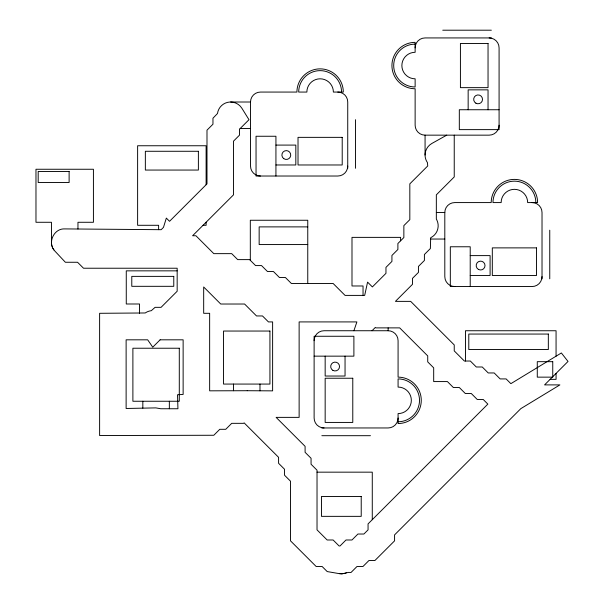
<?xml version="1.0" encoding="UTF-8"?>
<svg xmlns="http://www.w3.org/2000/svg" width="604" height="604" viewBox="0 0 604 604"><rect width="100%" height="100%" fill="white"/><g stroke="black" fill="none" stroke-linecap="round" stroke-linejoin="round"><path stroke-width="0.91" d="M353.906 330.735L356.889 321.917L299.131 321.917L299.131 417.372L276.119 417.372L305.096 446.348L305.096 452.313L311.06 458.277L311.06 464.242L317.024 470.206L317.024 529.867L327.157 539.991L333.121 539.991L339.086 545.963L340.037 545.963L346.001 539.991L351.966 539.991L357.93 534.027L363.902 534.027L368.062 529.867L368.062 523.894L487.851 404.114L483.215 399.471L477.243 399.471L471.279 393.506L465.314 393.506L459.35 387.541L453.385 387.541L447.421 381.577L433.687 381.577L433.687 367.844L427.723 361.879L427.723 355.915L399.697 327.881L375.831 327.881L375.356 327.406L372.026 330.735M446.741 135.153L431.86 143.465A13.258 13.258 0 0 0 425.11 153.982L425.073 155.281A13.258 13.258 0 0 0 427.443 162.604L427.723 165.964L409.822 183.858L409.822 219.652L403.857 225.617L403.857 237.546L397.893 243.51L397.893 249.482L391.928 255.447L391.928 261.411L385.964 267.376L385.964 273.34L372.374 286.93L367.572 282.128L364.68 295.401L345.058 295.401L333.121 283.472L291.362 283.472L285.398 277.508L279.433 277.508L273.469 271.543L267.504 271.543L261.532 265.579L255.567 265.579L249.603 259.614L237.674 259.614L231.709 253.642L213.808 253.642L195.915 235.749L192.601 235.749L233.506 194.843L233.506 141.147L239.471 135.183L239.471 129.218L248.984 119.705L241.902 108.282A13.258 13.258 0 0 0 231.09 102.016L229.792 102.031A13.258 13.258 0 0 0 217.493 113.507L212.963 118.233L212.963 124.205L206.991 130.17L206.991 183.858L169.543 221.306L166.334 218.097L163.473 227.376L161.162 229.694L64.809 228.908C53.597 228.229 46.969 243.472 55.032 251.234L65.368 262.264L77.554 262.264L83.518 268.229L177.168 268.229L177.168 291.241L161.072 307.338L155.1 307.338L151.279 310.705A13.258 13.258 0 0 0 145.247 312.97L99.615 313.302L99.615 435.537L213.808 435.265L219.773 429.301L225.745 429.301L231.709 423.336L243.638 423.336L244.114 422.86L278.58 457.326L278.58 463.291L284.544 469.255L284.544 475.227L290.509 481.192L290.509 540.844L316.171 566.507L322.143 566.507L327.202 571.573L339.101 573.611C343.238 574.736 346.93 571.686 351.022 572.471L356.987 566.507L362.951 566.507L368.916 560.542L374.88 560.542L394.578 540.844L394.578 534.88L520.814 408.644L559.9 384.891L544.574 384.891L568.024 361.441L561.365 352.97L510.871 383.661L506.129 378.919L500.157 378.919L494.193 372.955L488.228 372.955L482.264 366.99L476.299 366.99L470.335 361.026L464.363 361.026L454.238 350.894L454.238 344.929L410.675 301.373L395.431 301.373L412.479 284.325L412.479 278.361L418.444 272.396L418.444 266.424L424.408 260.46L424.408 254.495L430.373 248.531L430.682 237.727A13.258 13.258 0 0 0 436.858 220.022L436.337 219.063L436.337 194.843L454.238 176.942L454.238 135.153M346.575 572.713L346.092 572.909M345.352 573.166L344.854 573.309M344.099 573.506L343.585 573.596M342.815 573.709L342.294 573.755M341.517 573.792L340.996 573.785M442.747 30.2L491.354 30.2M491.354 37.931L425.073 37.931A9.943 9.943 0 0 0 415.129 47.875M230.63 102.008L250.517 102.008A9.943 9.943 0 0 1 260.46 92.065L296.919 92.065A23.201 23.201 0 0 1 320.12 68.864A23.201 23.201 0 0 1 343.314 92.065L333.378 92.065A13.258 13.258 0 0 0 320.12 78.807A13.258 13.258 0 0 0 306.862 92.065L298.686 92.065A21.434 21.434 0 0 1 320.12 70.63A21.434 21.434 0 0 1 341.547 92.065M499.085 109.739L459.319 109.739L459.319 129.626L499.085 129.626L499.085 47.875A9.943 9.943 0 0 0 489.149 37.931M240.173 128.516L250.517 128.516M415.129 44.122A21.434 21.434 0 0 0 393.695 65.549A21.434 21.434 0 0 0 415.129 86.984L415.129 78.807A13.258 13.258 0 0 1 401.871 65.549A13.258 13.258 0 0 1 415.129 52.291L415.129 42.355A23.201 23.201 0 0 0 391.928 65.549A23.201 23.201 0 0 0 415.129 88.75L415.129 125.209A9.943 9.943 0 0 0 425.073 135.153L489.149 135.153A9.943 9.943 0 0 0 499.085 125.209M275.93 145.088L295.817 145.088L295.817 164.975L275.93 164.975M436.337 212.525L444.808 212.525A9.943 9.943 0 0 1 454.752 202.582L491.203 202.582A23.201 23.201 0 0 1 514.404 179.388A23.201 23.201 0 0 1 537.605 202.582L527.662 202.582A13.258 13.258 0 0 0 514.404 189.331A13.258 13.258 0 0 0 501.146 202.582L492.97 202.582A21.434 21.434 0 0 1 514.404 181.155A21.434 21.434 0 0 1 535.839 202.582M203.05 225.292L206.115 225.292L206.115 222.234M307.761 226.885L259.154 226.885L259.154 244.56L307.761 244.56M430.373 239.041L444.808 239.041M470.214 255.613L490.101 255.613L490.101 275.5L470.214 275.5M177.168 270.849L126.266 270.849L126.266 303.993L139.524 303.993L139.524 313.302M398.081 421.766A21.434 21.434 0 0 0 419.508 400.339A21.434 21.434 0 0 0 398.081 378.904L398.081 387.081A13.258 13.258 0 0 1 411.339 400.339A13.258 13.258 0 0 1 398.081 413.597L398.081 423.54A23.201 23.201 0 0 0 421.275 400.339A23.201 23.201 0 0 0 398.081 377.138L398.081 340.679A9.943 9.943 0 0 0 388.138 330.735L324.061 330.735A9.943 9.943 0 0 0 314.118 340.679M314.118 356.149L353.891 356.149L353.891 336.262L314.118 336.262L314.118 418.013A9.943 9.943 0 0 0 324.061 427.957M550.108 379.35L556.065 379.35L556.065 373.393M321.849 427.957L388.138 427.957A9.943 9.943 0 0 0 398.081 418.013M321.849 435.688L370.463 435.688M317.024 472.162L372.275 472.162L372.275 519.689M340.218 573.747L339.697 573.687M53.937 249.882L53.65 249.49M53.235 248.788L52.986 248.372M52.639 247.632L52.435 247.195M51.989 245.911L52.148 246.379M51.702 244.756L51.808 245.179M51.499 243.359L51.566 243.842M51.468 242.604L51.446 222.28L35.976 222.28L35.976 169.256L93.424 169.256L93.424 222.28L77.961 222.28L77.961 229.014M556.065 356.194L556.065 330.743L465.473 330.743L465.473 361.026M549.753 230.199L549.753 278.814M542.022 278.814L542.022 212.525A9.943 9.943 0 0 0 532.079 202.582M488.04 109.739L488.04 89.853L468.153 89.853L468.153 109.739M470.214 286.545L470.214 246.772L450.327 246.772L450.327 286.545L532.079 286.545A9.943 9.943 0 0 0 542.022 276.602M444.808 212.525L444.808 276.602A9.943 9.943 0 0 0 454.752 286.545M425.073 135.153L425.073 155.039M400.603 240.8L400.603 237.372L351.996 237.372L351.996 285.979L363.042 285.979L363.042 295.401M388.138 327.881L388.138 330.735M355.469 119.683L355.469 168.29M347.738 168.29L347.738 102.008A9.943 9.943 0 0 0 337.795 92.065M345.05 356.149L345.05 376.035L325.163 376.035L325.163 356.149M307.761 283.472L307.761 220.256L250.313 220.256L250.313 260.324M275.93 176.021L275.93 136.255L256.043 136.255L256.043 176.021L337.795 176.021A9.943 9.943 0 0 0 347.738 166.077M259.984 384.068L259.984 390.856M250.517 102.008L250.517 166.077A9.943 9.943 0 0 0 260.46 176.021M233.469 384.068L233.469 390.743M206.115 184.741L206.115 145.753L137.621 145.753L137.621 225.292L158.61 225.292L158.61 229.671M169.347 401.252L169.347 408.749M142.831 401.252L142.831 408.145M160.12 339.818L152.752 347.179L147.67 339.818L126.123 339.818L126.123 408.485L155.824 407.889L160.785 408.749L177.938 408.749L177.523 394.759L183.133 394.427L183.133 339.818L160.12 339.818M247.247 390.712L209.648 390.826L209.648 313.302L203.676 313.302L203.676 286.976L220.724 304.023L244.59 304.023L256.519 315.952L262.483 315.952L268.448 321.917L272.615 321.917L272.615 390.856L247.247 390.712M488.04 43.458L460.422 43.458L460.422 87.648L488.04 87.648L488.04 43.458M342.211 137.357L298.021 137.357L298.021 164.975L342.211 164.975L342.211 137.357M198.384 151.279L145.353 151.279L145.353 170.056L198.384 170.056L198.384 151.279M69.12 171.468L38.188 171.468L38.188 182.514L69.12 182.514L69.12 171.468M536.503 247.882L492.313 247.882L492.313 275.5L536.503 275.5L536.503 247.882M173.771 276.375L131.785 276.375L131.785 286.319L173.771 286.319L173.771 276.375M269.928 331.045L223.525 331.045L223.525 384.068L269.928 384.068L269.928 331.045M548.334 334.057L468.787 334.057L468.787 349.527L548.334 349.527L548.334 334.057M179.29 348.229L132.888 348.229L132.888 401.252L179.29 401.252L179.29 348.229M552.751 361.675L537.281 361.675L537.281 377.145L552.751 377.145L552.751 361.675M352.781 378.24L325.163 378.24L325.163 422.43L352.781 422.43L352.781 378.24M361.222 496.465L321.456 496.465L321.456 516.352L361.222 516.352L361.222 496.465M332.902 370.358A4.417 4.417 0 0 0 339.531 366.53A4.417 4.417 0 0 0 332.902 362.702A4.417 4.417 0 0 0 332.902 370.358M283.737 158.625A4.417 4.417 0 0 0 290.713 155.462A4.417 4.417 0 0 0 284.492 151.008A4.417 4.417 0 0 0 283.737 158.625M478.391 269.384A4.417 4.417 0 0 0 485.02 265.556A4.417 4.417 0 0 0 478.391 261.728A4.417 4.417 0 0 0 478.391 269.384M475.892 103.186A4.417 4.417 0 0 0 482.521 99.358A4.417 4.417 0 0 0 475.892 95.53A4.417 4.417 0 0 0 475.892 103.186"/></g></svg>
